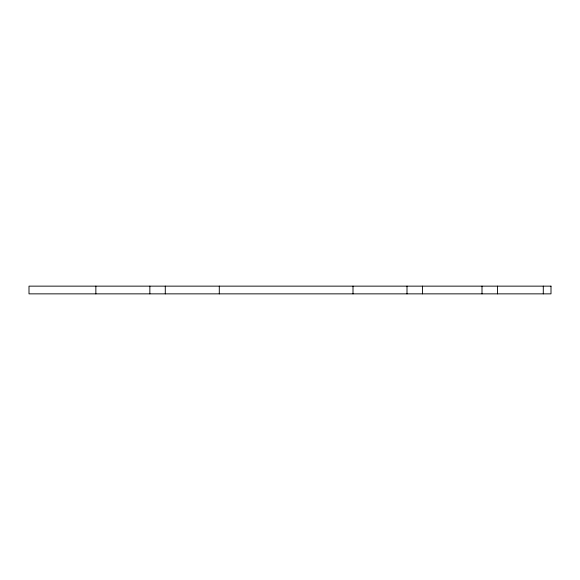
<?xml version="1.0" encoding="UTF-8"?>
<svg xmlns="http://www.w3.org/2000/svg" width="580" height="580" viewBox="0 0 580 580"><rect width="100%" height="100%" fill="white"/><g stroke="black" fill="none" stroke-linecap="round" stroke-linejoin="round"><path stroke-width="0.87" d="M543.286 286.143L543.286 293.857M497.43 286.143L497.43 293.857M482.002 286.143L482.002 293.857M422.428 286.143L422.428 293.857M407 286.143L407 293.857M353.002 286.143L353.002 293.857M219.291 286.143L219.291 293.857M165.285 286.143L165.285 293.857M149.857 286.143L149.857 293.857M95.859 286.143L95.859 293.857M551 286.143L29 286.143L29 293.857L551 293.857L551 286.143"/></g></svg>
